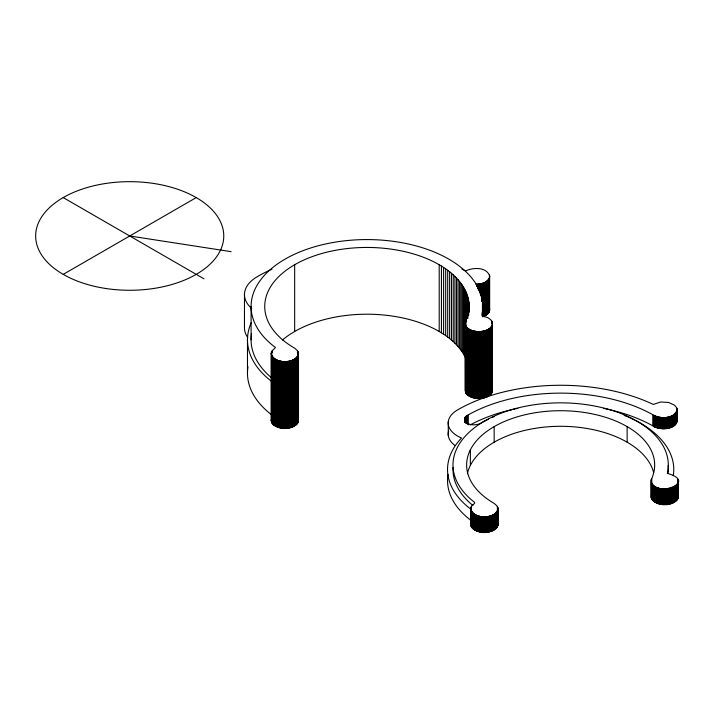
<?xml version="1.0" encoding="UTF-8"?>
<svg xmlns="http://www.w3.org/2000/svg" width="714" height="714" viewBox="0 0 714 714"><rect width="100%" height="100%" fill="white"/><g stroke="black" fill="none" stroke-linecap="round" stroke-linejoin="round"><path stroke-width="1.07" d="M271.249 420.546C274.515 431.202 295.23 431.202 298.497 420.546L298.497 353.537L297.461 350.645L294.659 348.182A13.628 7.872 0 0 0 293.722 347.673L292.428 346.852A102.209 59.012 0 0 1 295.801 264.082A102.209 59.012 0 0 1 439.208 264.733C453.863 273.096 468 286.796 469.089 304.601C470.58 311.75 465.617 317.926 465.314 324.665C467.143 330.216 474.06 331.564 479.201 331.591C484.208 331.43 491.116 329.886 492.437 324.254C492.722 321.987 491.17 319.952 489.393 318.739C487.564 316.427 481.709 317.257 481.861 314.838A115.838 66.875 0 0 0 404.454 243.179A115.838 66.875 0 0 0 267.223 272.409L265.421 274.238A115.838 66.875 0 0 0 275.399 347.45C275.086 348.735 270.82 350.61 271.249 353.537M465.903 388.014C463.083 401.509 492.214 402.294 492.312 389.3M271.249 420.296L271.731 418.35M298.497 353.778C295.23 364.443 274.515 364.443 271.249 353.778M464.493 419.234L465.216 417.217L467.393 415.369A9.541 5.507 0 0 1 468.304 414.914L470.16 413.817A132.197 76.327 0 0 1 651.15 413.817L652.766 414.638A13.628 7.872 0 0 0 653.917 415.369C661.057 419.029 674.382 418.957 677.024 409.836M470.749 508.743C469.803 505.048 477.675 503.486 473.552 501.54A107.662 62.154 0 0 1 533.876 404.802A107.662 62.154 0 0 1 667.465 472.793L667.295 473.32C702.29 483.369 644.733 500.835 652.418 476.845A94.034 54.291 0 0 0 535.839 412.638A94.034 54.291 0 0 0 492.107 502.165L493.231 502.888A13.628 7.872 0 0 1 494.159 503.388L496.971 505.86L498.006 508.743M470.749 524.326L470.883 523.335M489.688 276.505C488.706 282.628 481.075 284.226 475.845 284.243M489.688 309.885C489.429 313.616 485.636 315.74 482.441 316.713L482.441 283.333M498.006 508.993C494.74 519.649 474.016 519.649 470.749 508.993M498.006 524.567C494.74 535.232 474.016 535.232 470.749 524.567M677.024 420.965C674.382 430.087 661.057 430.149 653.917 426.49A13.628 7.872 0 0 1 652.766 425.767L652.498 425.571M651.489 494.615C649.847 507.966 678.898 508.163 677.988 494.936M63.243 274.363L196.225 197.591M129.734 235.977L231.095 251.658M63.243 197.591L203.936 278.817M282.396 340.051A102.209 59.012 0 0 1 439.208 331.492C450.248 337.909 460.575 346.701 465.93 358.544M497.274 521.898L498.006 524.326M677.024 409.595L676.426 407.399L674.551 405.195L668.616 402.446L660.637 402.009L653.319 404.419L650.035 402.928A145.826 84.19 0 0 0 460.833 408.087L457.906 409.72A31.996 18.475 0 0 0 461.53 437.994A113.115 65.304 0 0 0 470.553 508.939M676.542 418.77L677.024 420.724M298.122 418.582L298.497 420.296M489.688 276.256C486.85 266.652 472.855 267.366 465.671 270.936A154.893 89.428 0 0 0 461.869 269.178M489.483 308.412L489.688 309.635M464.493 419.413C466.099 425.437 474.631 425.66 479.513 423.83A9.541 5.507 0 0 0 481.477 422.768L483.226 421.849A113.115 65.304 0 0 1 488.554 419.136M678.246 480.335L678.264 497.149M678.139 479.844L678.121 497.89M677.988 479.362L677.952 498.372M677.854 483.03L677.854 498.613M677.738 483.271L677.738 498.845M677.613 483.503L677.613 499.086M677.47 483.744L677.47 499.318M677.318 483.967L677.318 499.55M677.149 484.199L677.149 499.773M676.943 408.854L676.943 421.706M676.97 484.422L676.97 500.005M676.827 408.363L676.827 422.197M676.783 484.645L676.783 500.219M676.649 407.881L676.649 422.679M676.542 407.64L676.542 422.92M676.577 484.86L676.577 500.443M676.426 412.032L676.426 423.161M676.363 485.074L676.363 500.657M676.292 412.264L676.292 423.393M676.149 412.496L676.149 423.625M676.14 485.288L676.14 500.862M675.988 412.728L675.988 423.857M675.899 485.493L675.899 501.067M675.819 412.951L675.819 424.08M675.64 413.174L675.64 424.303M675.658 485.699L675.658 501.273M675.444 413.397L675.444 424.527M675.399 485.895L675.399 501.469M675.239 413.611L675.239 424.741M675.123 486.082L675.123 501.665M675.016 413.825L675.016 424.955M674.846 486.27L674.846 501.853M674.792 414.04L674.792 425.16M674.551 414.245L674.551 425.365M674.56 486.448L674.56 502.031M674.293 414.441L674.293 425.571M674.257 486.627L674.257 502.21M674.034 414.638L674.034 425.767M673.945 486.796L673.945 502.379M673.757 414.825L673.757 425.955M673.632 486.966L673.632 502.54M673.481 415.012L673.481 426.142M673.302 487.126L673.302 502.701M673.186 415.191L673.186 426.32M672.972 487.278L672.972 502.852M672.883 415.369L672.883 426.49M672.624 487.43L672.624 503.004M672.57 415.539L672.57 426.66M672.249 415.7L672.249 426.829M672.276 487.564L672.276 503.147M671.919 415.86L671.919 426.981M671.91 487.698L671.91 503.281M671.579 416.012L671.579 427.133M671.544 487.832L671.544 503.406M671.231 416.155L671.231 427.284M671.178 487.948L671.178 503.531M670.883 416.289L670.883 427.418M670.794 488.064L670.794 503.647M670.517 416.423L670.517 427.552M670.41 488.171L670.41 503.754M670.151 416.548L670.151 427.677M670.018 488.269L670.018 503.852M669.777 416.673L669.777 427.793M669.625 488.367L669.625 503.941M669.393 416.78L669.393 427.909M669.223 488.456L669.223 504.03M669.009 416.887L669.009 428.016M668.813 488.528L668.813 504.111M668.616 416.985L668.616 428.114M668.402 488.599L668.402 504.182M668.215 417.074L668.215 428.204M667.992 488.671L667.992 504.245M667.813 417.163L667.813 428.284M667.572 488.724L667.572 504.298M667.403 417.235L667.403 428.364M667.153 488.769L667.153 504.352M666.992 417.306L666.992 428.436M666.733 488.813L666.733 504.387M666.581 417.369L666.581 428.498M666.314 488.849L666.314 504.423M666.162 417.422L666.162 428.552M665.885 488.876L665.885 504.45M665.743 417.467L665.743 428.596M665.457 488.894L665.457 504.468M665.323 417.503L665.323 428.632M665.029 488.903L665.029 504.477M664.895 417.538L664.895 428.668M664.6 488.903L664.6 504.486M664.466 417.556L664.466 428.686M664.172 488.903L664.172 504.477M664.038 417.574L664.038 428.703M663.743 488.885L663.743 504.468M663.609 417.583L663.609 428.712M663.315 488.867L663.315 504.441M663.181 417.583L663.181 428.712M662.895 488.84L662.895 504.414M662.753 417.574L662.753 428.703M662.467 488.804L662.467 504.379M662.333 417.556L662.333 428.686M662.048 488.76L662.048 504.334M661.905 417.538L661.905 428.668M661.628 488.706L661.628 504.28M661.476 417.503L661.476 428.632M661.218 488.644L661.218 504.227M661.057 417.467L661.057 428.596M660.798 488.581L660.798 504.155M660.637 417.422L660.637 428.552M660.396 488.51L660.396 504.084M660.218 417.369L660.218 428.498M659.986 488.421L659.986 504.004M659.798 417.306L659.798 428.436M659.593 488.34L659.593 503.914M659.388 417.235L659.388 428.364M659.192 488.242L659.192 503.816M658.986 417.163L658.986 428.284M658.808 488.135L658.808 503.718M658.585 417.074L658.585 428.204M658.424 488.028L658.424 503.602M658.183 416.985L658.183 428.114M658.04 487.912L658.04 503.486M657.79 416.887L657.79 428.016M657.674 487.787L657.674 503.37M657.407 416.78L657.407 427.909M657.308 487.653L657.308 503.236M657.023 416.673L657.023 427.793M656.951 487.519L656.951 503.102M656.648 416.548L656.648 427.677M656.603 487.376L656.603 502.959M656.282 416.423L656.282 427.552M656.264 487.225L656.264 502.808M655.916 416.289L655.916 427.418M655.934 487.073L655.934 502.647M655.559 416.155L655.559 427.284M655.604 486.912L655.604 502.486M655.22 416.012L655.22 427.133M655.291 486.743L655.291 502.326M654.988 486.573L654.988 502.147M654.881 415.86L654.881 426.981M654.693 486.395L654.693 501.969M654.551 415.7L654.551 426.829M654.399 486.207L654.399 501.79M654.229 415.539L654.229 426.66M654.122 486.02L654.122 501.594M653.917 415.369L653.917 426.49M653.863 485.823L653.863 501.406M653.605 485.627L653.605 501.201M653.364 485.422L653.364 501.005M653.131 485.217L653.131 500.8M652.908 485.002L652.908 500.585M652.766 414.638L652.766 425.767L651.15 424.946A132.197 76.327 0 0 0 603.473 408.372M652.694 484.788L652.694 500.371M652.498 484.574L652.498 500.148M652.31 484.351L652.31 499.925M652.141 484.119L652.141 499.702M651.971 483.896L651.971 499.47M651.828 483.664L651.828 499.238M651.686 483.432L651.686 499.006M651.489 479.04L651.57 498.774M651.391 479.281L651.454 498.533M651.302 479.522L651.275 498.051M651.159 480.013L651.141 497.56M627.142 426.615L627.142 442.198M497.961 508.252L497.961 525.067M497.872 507.761L497.872 525.558M497.72 507.27L497.72 526.039M497.524 506.788L497.524 526.521M497.399 506.556L497.399 526.762M497.274 511.42L497.274 526.994M497.123 511.652L497.123 527.227M496.971 511.876L496.971 527.459M496.801 512.108L496.801 527.682M496.614 512.331L496.614 527.905M496.417 512.554L496.417 528.128M496.212 512.768L496.212 528.342M495.998 512.982L495.998 528.556M495.766 513.188L495.766 528.762M495.525 513.393L495.525 528.967M495.275 513.589L495.275 529.172M495.016 513.785L495.016 529.369M494.74 513.982L494.74 529.556M494.454 514.16L494.454 529.743M494.159 426.615L494.159 442.198M494.159 514.339L494.159 529.922M493.865 514.517L493.865 530.1M493.552 514.687L493.552 530.261M493.231 514.848L493.231 530.431M492.901 515.008L492.901 530.582M492.464 323.513L492.464 390.772M492.562 515.16L492.562 530.734M492.312 322.532L492.357 391.513M492.294 324.995L492.214 392.004M492.214 515.303L492.214 530.886M492.124 325.477L492.026 392.486M491.91 325.959L491.91 392.718M491.83 321.327L491.83 323.558M491.785 326.191L491.785 392.959M491.857 515.446L491.857 531.02M491.687 321.095L491.687 323.317M491.643 326.423L491.643 393.191M491.491 326.655L491.491 393.423M491.5 515.579L491.5 531.154M491.321 326.887L491.321 393.646M491.143 327.11L491.143 393.869M491.125 515.704L491.125 531.278M490.955 327.333L490.955 394.092M490.75 327.548L490.75 394.315M490.75 515.82L490.75 531.403M490.536 327.762L490.536 394.53M490.313 327.976L490.313 394.735M490.375 515.936L490.375 531.511M490.072 328.181L490.072 394.94M489.982 516.035L489.982 531.618M489.831 328.378L489.831 395.145M489.643 275.765L489.643 310.376M489.483 275.024L489.483 311.117M489.572 328.574L489.572 395.342M489.59 516.133L489.59 531.716M489.402 277.978L489.402 311.358M489.313 278.219L489.206 311.839M489.295 328.77L489.295 395.529M489.197 516.231L489.197 531.805M489.09 278.692L489.09 312.072M488.956 278.924L488.956 312.313M489.019 328.958L489.019 395.717M488.813 279.156L488.813 312.545M488.787 516.311L488.787 531.885M488.653 279.388L488.653 312.768M488.733 329.136L488.733 395.904M488.483 279.62L488.483 313M488.296 279.843L488.296 313.223M488.43 329.315L488.43 396.083M488.385 516.392L488.385 531.966M488.108 280.058L488.108 313.446M488.117 329.484L488.117 396.252M487.903 280.281L487.903 313.66M487.974 516.454L487.974 532.037M487.805 329.654L487.805 396.413M487.68 280.486L487.68 313.874M487.555 516.517L487.555 532.1M487.448 280.7L487.448 314.08M487.475 329.814L487.475 396.573M487.207 280.905L487.207 314.285M487.144 329.966L487.144 396.725M487.144 516.57L487.144 532.153M486.957 281.102L486.957 314.481M486.698 281.298L486.698 314.678M486.796 330.109L486.796 396.877M486.716 516.615L486.716 532.198M486.421 281.486L486.421 314.874M486.448 330.252L486.448 397.02M486.296 516.659L486.296 532.233M486.145 281.673L486.145 315.053M486.082 330.386L486.082 397.154M485.85 281.851L485.85 315.24M485.868 516.686L485.868 532.269M485.716 330.52L485.716 397.279M485.547 282.03L485.547 315.409M485.35 330.636L485.35 397.403M485.449 516.713L485.449 532.287M485.234 282.2L485.234 315.579M484.913 282.36L484.913 315.74M484.967 330.752L484.967 397.511M485.02 516.731L485.02 532.305M484.583 282.521L484.583 315.9M484.583 330.859L484.583 397.627M484.592 516.731L484.592 532.314M484.244 282.673L484.244 316.052M484.19 330.957L484.19 397.725M484.163 516.731L484.163 532.314M483.896 282.815L483.896 316.195M483.797 331.055L483.797 397.814M483.735 516.731L483.735 532.305M483.548 282.958L483.548 316.338M483.396 331.135L483.396 397.903M483.307 516.713L483.307 532.287M483.182 283.092L483.182 316.472M482.985 331.216L482.985 397.984M482.816 283.217L482.816 316.597M482.878 516.686L482.878 532.269M482.575 331.287L482.575 398.055M482.459 516.659L482.459 532.233M482.057 283.449L482.057 301.246M482.164 331.35L482.164 398.117M482.03 516.615L482.03 532.198M481.673 283.547L481.673 301.353M481.745 331.412L481.745 398.171M481.611 516.57L481.611 532.153M481.325 331.457L481.325 398.225M481.281 283.645L481.281 296.997M481.191 516.517L481.191 532.1M480.879 283.744L480.879 294.864M480.906 331.501L480.906 398.26M480.781 516.454L480.781 532.037M480.477 283.824L480.477 294.953M480.477 331.537L480.477 398.296M480.37 516.392L480.37 531.966M480.067 283.895L480.067 292.802M480.058 331.555L480.058 398.323M479.96 516.311L479.96 531.885M479.656 283.967L479.656 292.874M479.629 331.582L479.629 398.341M479.558 516.231L479.558 531.805M479.246 284.029L479.246 290.705M479.201 331.591L479.201 398.35M479.165 516.133L479.165 531.716M478.826 284.083L478.826 290.759M478.773 331.591L478.773 398.35M478.773 516.035L478.773 531.618M478.407 284.127L478.407 289.697M478.344 331.582L478.344 398.35M478.38 515.936L478.38 531.511M477.978 284.172L477.978 288.617M477.916 331.573L477.916 398.332M477.996 515.82L477.996 531.403M477.621 515.704L477.621 531.278M477.559 284.199L477.559 288.652M477.487 331.555L477.487 398.314M477.255 515.579L477.255 531.154M477.13 284.226L477.13 286.448M477.068 331.519L477.068 398.287M476.898 515.446L476.898 531.02M476.702 284.234L476.702 286.466M476.64 331.483L476.64 398.251M476.541 515.303L476.541 530.886M476.22 331.439L476.22 398.207M476.193 515.16L476.193 530.734M475.801 331.394L475.801 398.153M475.854 515.008L475.854 530.582M475.524 514.848L475.524 530.431M475.39 331.332L475.39 398.1M475.203 514.687L475.203 530.261M474.971 331.269L474.971 398.028M474.89 514.517L474.89 530.1M474.569 331.189L474.569 397.957M474.587 514.339L474.587 529.922M474.301 514.16L474.301 529.743M474.158 331.109L474.158 397.876M474.016 513.982L474.016 529.556M473.757 331.019L473.757 397.787M473.739 513.785L473.739 529.369M473.48 513.589L473.48 529.172M473.364 330.93L473.364 397.689M473.23 513.393L473.23 528.967M472.98 330.823L472.98 397.591M472.989 513.188L472.989 528.762M472.757 512.982L472.757 528.556M472.597 330.716L472.597 397.475M472.543 512.768L472.543 528.342M472.329 512.554L472.329 528.128M472.213 330.6L472.213 397.359M472.141 512.331L472.141 527.905M471.954 512.108L471.954 527.682M471.847 330.475L471.847 397.234M471.784 511.876L471.784 527.459M471.633 511.652L471.633 527.227M471.481 330.341L471.481 397.109M471.481 506.315L471.481 508.546M471.347 511.179L471.481 526.994M471.231 510.947L471.231 526.521M471.124 330.207L471.124 396.966M471.124 510.706L471.124 526.28M470.954 510.224L471.035 526.039M470.776 330.064L470.776 396.823M470.829 508.002L470.883 525.558M470.437 329.913L470.437 396.681M470.356 449.856L470.356 465.439M470.107 329.761L470.107 396.52M469.776 329.6L469.776 396.359M469.464 329.431L469.464 396.19M469.143 306.458L469.143 312.018M469.16 329.252L469.16 396.02M469.089 304.601L469.089 311.652M468.937 302.754L468.937 311.652M468.857 329.074L468.857 395.842M468.687 300.906L468.687 315.365M468.571 328.895L468.571 395.654M468.339 299.059L468.339 315.749M468.295 328.708L468.295 395.467M468.304 414.914L468.304 424.928M468.036 328.511L468.036 395.279M467.884 297.229L467.884 318.364M467.777 328.315L467.777 395.074M467.536 328.11L467.536 394.878M467.331 295.4L467.331 317.65M467.393 415.369L467.393 424.268M467.295 327.904L467.295 394.663M467.179 415.486L467.179 423.277M467.081 327.69L467.081 394.458M466.974 415.619L466.974 423.402M466.867 327.476L466.867 394.244M466.777 415.744L466.777 423.536M466.679 293.588L466.679 319.176M466.67 327.253L466.67 394.021M466.59 415.878L466.59 422.554M466.483 327.039L466.483 393.798M466.304 326.807L466.304 393.575M466.403 416.012L466.403 422.688M466.144 326.584L466.144 393.343M466.224 416.155L466.224 422.831M466.001 326.352L466.001 393.111M466.055 416.298L466.055 422.974M465.93 291.785L465.93 321.827M465.858 326.111L465.858 392.878M465.894 416.44L465.894 423.116M465.778 321.487L465.733 392.638M465.742 416.592L465.742 422.152M465.662 321.728L465.626 392.405M465.599 416.744L465.599 422.304M465.474 322.21L465.528 392.164M465.466 416.896L465.466 422.465M465.332 322.692L465.376 391.674M465.341 417.056L465.341 422.617M465.225 323.433L465.225 390.692M465.216 417.217L465.216 422.777M465.082 289.991L465.082 356.759M465.01 417.538L465.01 421.992M464.912 417.699L464.912 422.152M464.752 418.038L464.689 421.546M464.635 418.377L464.546 422.152M464.136 288.224L464.136 354.983M463.1 286.466L463.1 353.234M461.967 284.734L461.967 351.493M460.735 283.021L460.735 349.789M459.414 281.334L459.414 348.093M458.004 279.665L458.004 346.433M456.496 278.032L456.496 344.791M454.907 276.416L454.907 343.184M453.229 274.836L453.229 341.604M451.471 273.284L451.471 340.051M449.624 271.775L449.624 338.534M448.267 421.653L448.267 435.469M447.696 270.285L447.696 337.053M445.688 268.839L445.688 335.607M443.599 267.429L443.599 334.197M441.439 266.063L441.439 332.822M439.208 264.733L439.208 331.492M298.363 352.546L298.363 421.528M298.22 352.064L298.22 422.019M298.122 351.823L298.122 422.26M298.015 355.733L297.899 422.733M297.765 356.206L297.765 422.974M297.622 356.438L297.622 423.206M297.461 350.645L297.461 352.877M297.461 356.67L297.461 423.438M297.292 356.893L297.292 423.661M297.113 357.116L297.113 423.884M296.917 357.339L296.917 424.107M296.712 357.553L296.712 424.321M296.488 357.768L296.488 424.535M296.265 357.982L296.265 424.741M296.024 358.187L296.024 424.946M295.774 358.383L295.774 425.142M295.507 358.58L295.507 425.339M295.239 358.767L295.239 425.535M294.953 358.955L294.953 425.714M294.659 264.733L294.659 331.492M294.659 359.133L294.659 425.901M294.355 359.312L294.355 426.071M294.043 359.481L294.043 426.24M293.722 359.642L293.722 426.401M293.392 359.802L293.392 426.561M293.052 359.954L293.052 426.713M292.713 360.097L292.713 426.856M292.356 360.231L292.356 426.999M291.99 360.365L291.99 427.133M291.624 360.49L291.624 427.258M291.25 360.615L291.25 427.374M290.866 360.722L290.866 427.49M290.482 360.829L290.482 427.597M290.089 360.927L290.089 427.695M289.688 361.016L289.688 427.784M289.286 361.106L289.286 427.864M288.884 361.177L288.884 427.945M288.465 361.248L288.465 428.007M288.054 361.311L288.054 428.07M287.635 361.364L287.635 428.123M287.215 361.409L287.215 428.177M286.796 361.445L286.796 428.213M286.368 361.48L286.368 428.239M285.939 361.498L285.939 428.266M285.511 361.516L285.511 428.284M285.091 361.525L285.091 428.293M284.663 361.525L284.663 428.293M284.234 361.516L284.234 428.284M283.806 361.498L283.806 428.266M283.378 361.48L283.378 428.239M282.949 361.445L282.949 428.213M282.53 361.409L282.53 428.177M282.11 361.364L282.11 428.123M281.691 361.311L281.691 428.07M281.28 361.248L281.28 428.007M280.87 361.177L280.87 427.945M280.459 361.106L280.459 427.864M280.058 361.016L280.058 427.784M279.656 360.927L279.656 427.695M279.263 360.829L279.263 427.597M278.879 360.722L278.879 427.49M278.496 360.615L278.496 427.374M278.121 360.49L278.121 427.258M277.755 360.365L277.755 427.133M277.389 360.231L277.389 426.999M277.041 360.097L277.041 426.856M276.693 359.954L276.693 426.713M276.354 359.802L276.354 426.561M276.023 359.642L276.023 426.401M275.702 359.481L275.702 426.24M275.39 359.312L275.39 426.071M275.086 359.133L275.086 425.901M274.792 358.955L274.792 425.714M274.506 358.767L274.506 425.535M274.238 358.58L274.238 425.339M273.971 358.383L273.971 425.142M273.721 358.187L273.721 424.946M273.48 357.982L273.48 424.741M273.257 357.768L273.257 424.535M273.034 357.553L273.034 424.321M272.828 357.339L272.828 424.107M272.632 357.116L272.632 423.884M272.453 356.893L272.453 423.661M272.284 350.645L272.284 352.877M272.284 356.67L272.284 423.438M272.123 356.438L272.123 423.206M271.98 356.206L271.98 422.974M271.731 355.733L271.847 422.733M271.623 351.823L271.623 422.26M271.525 352.064L271.525 422.019M271.382 352.546L271.382 421.528M271.258 353.287L271.258 420.796M251.096 306.458L251.096 339.837M247.472 339.837L247.472 373.217M244.474 294.355L244.474 327.735A43.84 25.311 0 0 0 247.74 337.526M271.784 414.923A119.461 68.972 0 0 1 248.008 366.728M271.124 377.429A115.838 66.875 0 0 1 251.605 333.545M271.784 381.535A119.461 68.972 0 0 1 251.23 322.683M271.998 269.178A154.893 89.428 0 0 0 260.896 274.649L257.808 276.38A43.84 25.311 0 0 0 251.801 308.573M467.367 473.775A94.034 54.291 0 0 1 559.178 426.303A94.034 54.291 0 0 1 653.524 472.088M470.553 520.069A113.115 65.304 0 0 1 448.044 474.435M470.16 424.946A132.197 76.327 0 0 1 511.992 409.622M512.955 409.399A132.197 76.327 0 0 1 514.901 408.979M515.874 408.774A132.197 76.327 0 0 1 517.837 408.372M454.845 445.393A31.996 18.475 0 0 1 448.633 430.997M668.099 465.555A107.662 62.154 0 0 1 668.099 473.355M472.9 505.458A107.662 62.154 0 0 1 453.042 467.5M635.46 420.466A113.115 65.304 0 0 1 673.266 475.604M492.267 417.44A113.115 65.304 0 0 1 494.168 416.619M624.232 415.441A113.115 65.304 0 0 1 627.142 416.619M628.097 417.03A113.115 65.304 0 0 1 629.98 417.851M630.917 418.279A113.115 65.304 0 0 1 634.567 420.019M220.796 249.507L220.572 250.007A94.096 54.326 0 0 1 196.225 274.363A94.061 54.309 0 0 1 44.589 259.084A94.061 54.309 0 0 1 120.889 181.909A94.061 54.309 0 0 1 220.796 249.507"/></g></svg>
